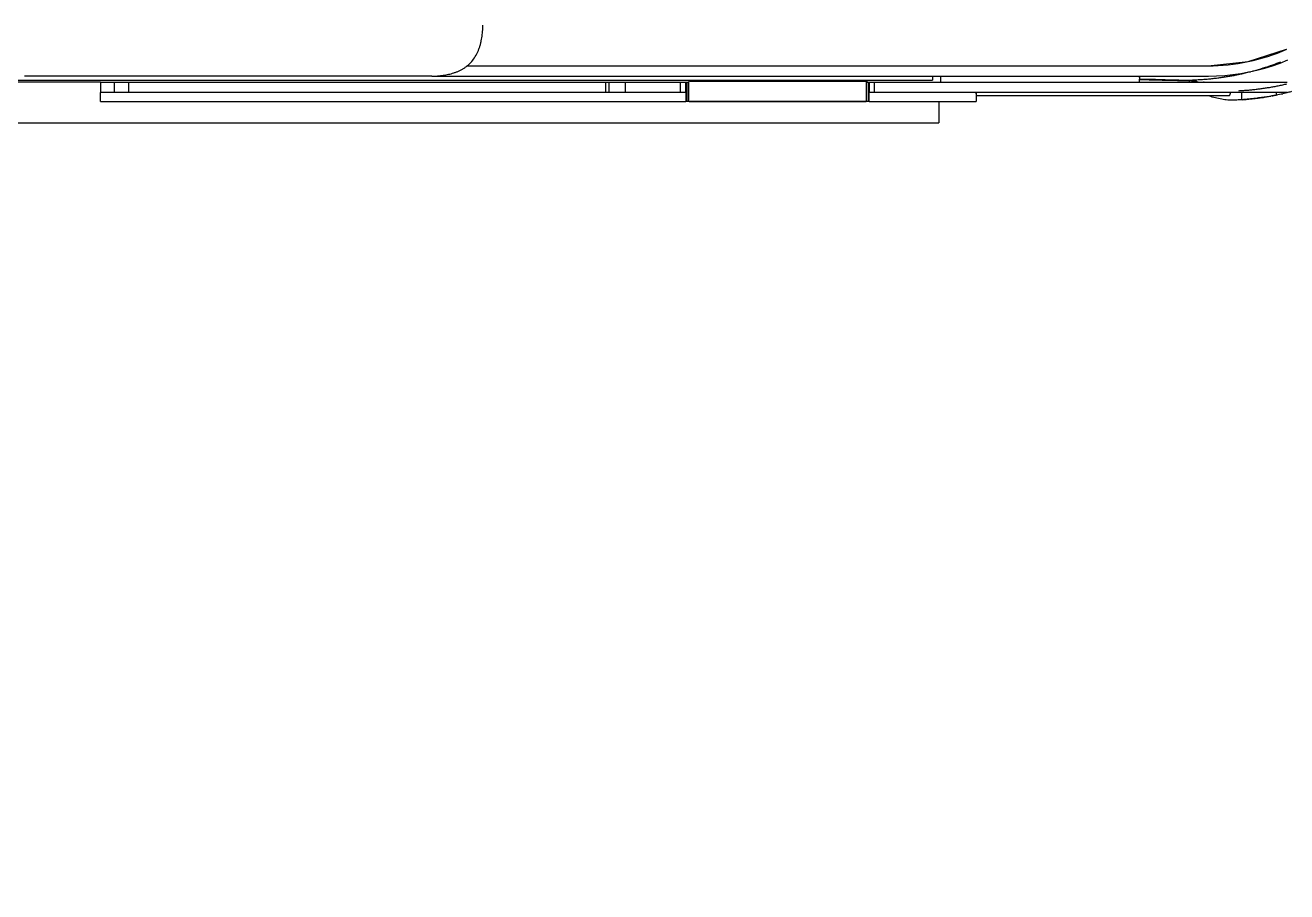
# Model space of a CAD drawing. Header units: metres. Extents: x -22.5 to 67.5, y 0 to 64.7.
# Drawn here: x 23.787 to 25.026, y 35.254 to 36.105 of the extents above; entities that cross this region are included whole.
import ezdxf

# ---------------------------------------------------------------- set-up
doc = ezdxf.new("R2010")
doc.units = ezdxf.units.M
doc.linetypes.add('XREF PB NEURO-ONCOLOGIA$0$XREF PB NEURO-ONCOLOGIA$0$Dash 1_5mm', pattern=[3, 1.5, -1.5])
doc.layers.add('XREF PB NEURO-ONCOLOGIA$0$CANCELES', color=1, linetype='Continuous')
doc.layers.add('XREF PB NEURO-ONCOLOGIA$0$EQUIPO', color=8, linetype='Continuous')

# ---------------------------------------------------------------- blocks, each defined once
blk = doc.blocks.new('*U744')
for p, q in [((-1289.1, -285.8), (-1251.4, -273.6)), ((-1257.8, -287.2), (-1250.3, -284.2)), ((-2056.7, -290), (-1328.7, -290)), ((-2056.7, -290), (-1328.7, -290)), ((-1328.7, -290), (-1328.1, -290)), ((-1328.6, -290), (-1289.2, -285.8)), ((-1296.3, -297.4), (-1288.5, -296)), ((-1288.5, -296), (-1287, -295.7)), ((-1286.6, -295.6), (-1280.7, -294.3)), ((-1280.7, -294.3), (-1272.9, -292.2)), ((-1272.9, -292.2), (-1265.3, -289.8)), ((-1265.3, -289.8), (-1257.8, -287.2)), ((-2416.4, -306), (-3052.6, -306)), ((-2919.2, -304), (-1599.2, -304)), ((-2245.5, -300), (-2490.9, -300)), ((-2416.4, -306), (-2416.4, -316)), ((-2416.4, -306), (-2403, -306)), ((-2403, -306), (-2388.9, -306)), ((-2403, -306), (-2403, -316)), ((-2388.9, -306), (-1920.2, -306)), ((-2388.9, -306), (-2388.9, -316)), ((-2141.4, -300), (-2245.5, -300)), ((-2090.9, -300), (-2141.4, -300)), ((-2090.9, -300), (-1328.6, -300)), ((-1920.2, -306), (-1916.7, -306)), ((-1920.2, -306), (-1920.2, -316)), ((-1916.7, -316), (-1916.7, -306)), ((-1916.7, -306), (-1916.7, -306)), ((-1916.7, -306), (-1901.2, -306)), ((-1901.2, -306), (-1901.2, -316)), ((-1901.2, -306), (-1901.2, -306)), ((-1901.2, -306), (-1898.6, -306)), ((-1898.6, -306), (-1846.9, -306)), ((-1846.9, -306), (-1841.4, -306)), ((-1846.9, -306), (-1846.9, -316)), ((-1841.4, -316), (-1841.4, -306)), ((-1841.4, -306), (-1840.5, -306)), ((-1840.4, -306), (-1838.4, -306)), ((-1840.4, -306), (-1840.4, -325)), ((-1838.6, -308.7), (-1838.5, -307.5)), ((-1838.6, -310), (-1838.6, -308.7)), ((-1838.5, -306.5), (-1838.4, -305.7)), ((-1838.5, -307.5), (-1838.5, -306.5)), ((-1838.4, -305.7), (-1838.2, -305.2)), ((-1838.2, -305.2), (-1838.1, -305)), ((-1751.3, -305), (-1838.1, -305)), ((-1837.1, -305), (-1750.4, -305)), ((-1664.2, -305), (-1751.3, -305)), ((-1750.4, -305), (-1663.6, -305)), ((-1664.4, -306.5), (-1664.5, -307.5)), ((-1664.5, -307.5), (-1664.5, -308.7)), ((-1664.5, -308.7), (-1664.5, -310)), ((-1664.3, -305.2), (-1664.4, -305.7)), ((-1664.4, -305.7), (-1664.4, -306.5)), ((-1664.2, -305), (-1664.3, -305.2)), ((-1663.6, -305), (-1664.2, -305)), ((-1663.7, -306), (-1662.4, -306)), ((-1663.5, -305.2), (-1663.6, -305)), ((-1663.4, -305.7), (-1663.5, -305.2)), ((-1662.4, -306), (-1662.4, -325)), ((-1662.3, -306), (-1661.4, -306)), ((-1661.4, -306), (-1661.4, -316)), ((-1661.4, -306), (-1656.6, -306)), ((-1656.6, -306), (-1260.6, -306)), ((-1656.6, -306), (-1656.6, -316)), ((-1599.2, -299.9), (-1599.2, -301)), ((-1599.2, -301), (-1599.2, -304)), ((-1591, -306), (-1591, -300.1)), ((-1396, -301.5), (-1396, -300.2)), ((-1396, -301.1), (-1396, -303.3)), ((-1396, -303.3), (-1396, -302.9)), ((-1396, -306), (-1396, -303.3)), ((-1346.7, -306), (-1346.7, -304.4)), ((-1328.6, -300), (-1328.2, -300)), ((-1328.2, -300), (-1320.2, -299.8)), ((-1320.2, -299.8), (-1312.2, -299.4)), ((-1312.2, -299.4), (-1304.3, -298.6)), ((-1304.3, -298.6), (-1296.3, -297.4)), ((-1261.7, -309.9), (-1260.7, -309.7)), ((-1260.7, -309.7), (-1259.6, -309.5)), ((-1260.6, -306), (-1250.8, -306)), ((-1259.6, -309.5), (-1258.5, -309.2)), ((-1258.5, -309.2), (-1257.4, -309)), ((-1257.4, -309), (-1256.4, -308.8)), ((-1256.4, -308.8), (-1255.3, -308.6)), ((-1255.3, -308.6), (-1254.3, -308.3)), ((-1254.3, -308.3), (-1253.2, -308.1)), ((-1253.2, -308.1), (-1252.2, -307.9)), ((-1252.2, -307.9), (-1251.1, -307.6)), ((-2403, -316), (-2416.4, -316)), ((-2416.4, -323), (-2416.4, -316)), ((-2388.9, -316), (-2403, -316)), ((-1920.2, -316), (-2388.9, -316)), ((-1916.7, -316), (-1920.2, -316)), ((-1901.2, -316), (-1916.7, -316)), ((-1916.7, -316), (-1916.7, -316)), ((-1898.6, -316), (-1901.2, -316)), ((-1901.2, -316), (-1901.2, -316)), ((-1846.9, -316), (-1898.6, -316)), ((-1841.4, -316), (-1846.9, -316)), ((-1841.4, -316), (-1841.4, -325)), ((-1838.6, -320), (-1838.6, -310)), ((-1838.6, -321.3), (-1838.6, -320)), ((-1838.5, -322.5), (-1838.6, -321.3)), ((-1664.5, -310), (-1664.5, -320)), ((-1664.5, -320), (-1664.5, -321.3)), ((-1664.5, -321.3), (-1664.5, -322.5)), ((-1656.6, -316), (-1661.4, -316)), ((-1661.4, -325), (-1661.4, -316)), ((-1260.6, -316), (-1656.6, -316)), ((-1556.3, -317), (-1556.3, -316)), ((-1556.3, -316), (-1556.3, -323)), ((-1556.3, -317.5), (-1556.3, -317)), ((-1556.3, -319), (-1307.8, -319)), ((-1306.7, -317), (-1306.7, -316)), ((-1298.3, -314.4), (-1297.3, -314.3)), ((-1297.3, -314.3), (-1296.4, -314.3)), ((-1296.4, -314.3), (-1295.4, -314.2)), ((-1295.5, -323.2), (-1295.5, -316.1)), ((-1295.4, -314.2), (-1294.5, -314.2)), ((-1294.5, -314.2), (-1293.5, -314.1)), ((-1293.5, -314.1), (-1292.5, -314)), ((-1292.5, -314), (-1291.5, -314)), ((-1291.5, -314), (-1290.5, -313.9)), ((-1290.5, -313.9), (-1289.6, -313.8)), ((-1289.6, -313.8), (-1288.6, -313.7)), ((-1288.6, -313.7), (-1287.6, -313.6)), ((-1287.6, -313.6), (-1286.6, -313.5)), ((-1286.6, -313.5), (-1285.6, -313.4)), ((-1285.6, -313.4), (-1284.6, -313.3)), ((-1284.6, -313.3), (-1283.5, -313.2)), ((-1284.4, -322.2), (-1283.4, -322.1)), ((-1283.5, -313.2), (-1282.5, -313.1)), ((-1283.4, -322.1), (-1282.4, -322)), ((-1282.5, -313.1), (-1281.5, -313)), ((-1282.4, -322), (-1281.3, -321.8)), ((-1281.5, -313), (-1280.5, -312.9)), ((-1281.3, -321.8), (-1280.3, -321.7)), ((-1280.5, -312.9), (-1279.5, -312.7)), ((-1280.3, -321.7), (-1279.3, -321.6)), ((-1279.5, -312.7), (-1278.5, -312.6)), ((-1279.3, -321.6), (-1278.3, -321.4)), ((-1278.5, -312.6), (-1277.4, -312.5)), ((-1278.3, -321.4), (-1277.3, -321.3)), ((-1277.4, -312.5), (-1276.4, -312.3)), ((-1277.3, -321.3), (-1276.3, -321.2)), ((-1276.4, -312.3), (-1275.4, -312.2)), ((-1276.3, -321.2), (-1275.2, -321)), ((-1275.4, -312.2), (-1274.4, -312)), ((-1275.2, -321), (-1274.2, -320.9)), ((-1274.4, -312), (-1273.3, -311.9)), ((-1274.2, -320.9), (-1273.2, -320.7)), ((-1273.3, -311.9), (-1272.3, -311.7)), ((-1273.2, -320.7), (-1272.2, -320.5)), ((-1272.3, -311.7), (-1271.3, -311.6)), ((-1272.2, -320.5), (-1271.1, -320.4)), ((-1271.3, -311.6), (-1270.2, -311.4)), ((-1271.1, -320.4), (-1270.1, -320.2)), ((-1270.2, -311.4), (-1269.2, -311.2)), ((-1270.1, -320.2), (-1269.1, -320)), ((-1269.2, -311.2), (-1268.1, -311.1)), ((-1269.1, -320), (-1268, -319.9)), ((-1268.1, -311.1), (-1267.1, -310.9)), ((-1268, -319.9), (-1267, -319.7)), ((-1267.1, -310.9), (-1266, -310.7)), ((-1266, -310.7), (-1264.9, -310.5)), ((-1266, -319.5), (-1264.9, -319.3)), ((-1264.9, -310.5), (-1263.9, -310.3)), ((-1264.9, -319.3), (-1263.8, -319.1)), ((-1263.9, -310.3), (-1262.8, -310.1)), ((-1263.8, -319.1), (-1262.8, -318.9)), ((-1262.8, -310.1), (-1261.7, -309.9)), ((-1262.8, -318.9), (-1261.7, -318.7)), ((-1261.8, -316.1), (-1261.8, -318.7)), ((-1261.7, -318.7), (-1260.7, -318.5)), ((-1250.8, -316), (-1260.6, -316)), ((-1256.4, -317.6), (-1255.3, -317.3)), ((-2416.4, -325), (-2416.4, -323)), ((-2416.4, -325), (-1841.3, -325)), ((-1840.5, -325), (-1841.4, -325)), ((-1838.1, -325), (-1840.4, -325)), ((-1838.5, -323.5), (-1838.5, -322.5)), ((-1838.4, -324.3), (-1838.5, -323.5)), ((-1838.2, -324.8), (-1838.4, -324.3)), ((-1838.1, -325), (-1838.2, -324.8)), ((-1838.1, -325), (-1751.3, -325)), ((-1750.4, -325), (-1837.1, -325)), ((-1751.3, -325), (-1664.2, -325)), ((-1663.6, -325), (-1750.4, -325)), ((-1664.5, -322.5), (-1664.4, -323.5)), ((-1664.4, -323.5), (-1664.4, -324.3)), ((-1664.4, -324.3), (-1664.3, -324.8)), ((-1664.3, -324.8), (-1664.2, -325)), ((-1662.4, -325), (-1663.7, -325)), ((-1661.4, -325), (-1662.3, -325)), ((-1661.5, -325), (-1556.3, -325)), ((-1592.9, -324.9), (-1592.9, -346)), ((-1556.3, -323), (-1556.3, -325)), ((-1295.2, -323.2), (-1294.2, -323.1)), ((-1294.2, -323.1), (-1293.3, -323)), ((-1293.3, -323), (-1292.3, -323)), ((-1292.3, -323), (-1291.3, -322.9)), ((-1291.3, -322.9), (-1290.3, -322.8)), ((-1290.3, -322.8), (-1289.3, -322.7)), ((-1289.3, -322.7), (-1288.4, -322.6)), ((-1288.4, -322.6), (-1287.4, -322.5)), ((-1287.4, -322.5), (-1286.4, -322.4)), ((-1286.4, -322.4), (-1285.4, -322.3)), ((-1285.4, -322.3), (-1284.4, -322.2)), ((-3052.6, -346), (-1592.9, -346))]:
    blk.add_line(p, q)
for start_param, end_param in [(3.351032, 3.560391), (3.141593, 3.350963)]:
    blk.add_ellipse((-1328.6, -100), major_axis=(0, 190), ratio=0.999962, start_param=start_param, end_param=end_param)
for points, knots in [([(-2090.9, -300), (-2087.1, -300), (-2081.6, -299.6), (-2075.3, -298.5), (-2071.8, -297.7), (-2069.6, -297), (-2067.9, -296.4), (-2066.2, -295.8), (-2064, -294.9), (-2061.5, -293.7), (-2059.2, -292.2), (-2056.9, -290.6), (-2053.9, -288.1), (-2050.6, -284.7), (-2047.9, -280.5), (-2046.1, -276.9), (-2044.9, -274.2), (-2043.8, -271.3), (-2043, -268.4), (-2042.3, -265.4), (-2041.6, -261.3), (-2041, -256.3), (-2040.8, -252.1), (-2040.9, -250)], [0, 0, 0, 0, 0.142857, 0.214286, 0.25, 0.285714, 0.303571, 0.321429, 0.357143, 0.392857, 0.428571, 0.464286, 0.5, 0.571429, 0.642857, 0.678571, 0.714286, 0.75, 0.785714, 0.821429, 0.857143, 0.928571, 1, 1, 1, 1]), ([(-1396, -302.9), (-1388.8, -303), (-1379.4, -303.2), (-1370.5, -303.5), (-1364.8, -303.7), (-1360, -303.8), (-1355.4, -303.9), (-1349.3, -304), (-1343.2, -303.8), (-1338.1, -303.5), (-1335, -303.3), (-1332.8, -303.2), (-1330.5, -303), (-1328.2, -302.8), (-1325.9, -302.6), (-1322.9, -302.2), (-1319.1, -301.8), (-1315.4, -301.3), (-1312.5, -300.9), (-1310.4, -300.5), (-1308.3, -300.2), (-1306.2, -299.9), (-1304.4, -299.5), (-1303, -299.3), (-1301.9, -299.1), (-1300.8, -298.8), (-1299.7, -298.6), (-1298.6, -298.4), (-1297.2, -298.1), (-1295.3, -297.7), (-1292.3, -297), (-1289.6, -296.3), (-1287.7, -295.8), (-1287.3, -295.7)], [-1, -1, -1, -1, -0.9795918, -0.9659864, -0.952381, -0.9387755, -0.9251701, -0.9115646, -0.8843537, -0.8707483, -0.8639456, -0.8571429, -0.8503401, -0.8435374, -0.8367347, -0.829932, -0.8163265, -0.8027211, -0.7959184, -0.7891156, -0.7823129, -0.7755102, -0.7687075, -0.7653061, -0.7619048, -0.7585034, -0.755102, -0.7517007, -0.7482993, -0.7414966, -0.7346939, -0.7210884, -0.7176871, -0.7176871, -0.7176871, -0.7176871]), ([(-1285, -295.1), (-1284.6, -295), (-1281.1, -294.1), (-1274.5, -292.1), (-1265.3, -289.1), (-1259.6, -287), (-1257.1, -286)], [-0.71088435, -0.71088435, -0.71088435, -0.71088435, -0.70748299, -0.68027211, -0.65306122, -0.63036409, -0.63036409, -0.63036409, -0.63036409]), ([(-1346.7, -304.4), (-1345.4, -304.5), (-1342.8, -304.6), (-1339.5, -305.2), (-1337.7, -305.7), (-1337, -306)], [-1, -1, -1, -1, -0.6666667, -0.3333333, -0.0336844, -0.0336844, -0.0336844, -0.0336844]), ([(-1299, -323.4), (-1300.9, -323.6), (-1304.7, -323.9), (-1312.7, -323.5), (-1320.4, -321.8), (-1326.7, -319.9), (-1328.6, -319.3)], [-1, -1, -1, -1, -0.8333333, -0.6666667, -0.3333333, -0.194119, -0.194119, -0.194119, -0.194119]), ([(-1307.8, -319), (-1307.7, -319), (-1307.6, -319), (-1307.4, -318.9), (-1307.2, -318.7), (-1307.1, -318.6), (-1307, -318.5), (-1307, -318.3), (-1306.9, -318.1), (-1306.8, -317.9), (-1306.7, -317.5), (-1306.7, -317.2), (-1306.7, -317)], [0, 0, 0, 0, 0.142857, 0.285714, 0.357143, 0.428571, 0.5, 0.571429, 0.642857, 0.714286, 0.857143, 1, 1, 1, 1])]:
    blk.add_open_spline(points, degree=3, knots=knots)
for points in [[(-1396, -303.3), (-1387.3, -303.6), (-1370.5, -304), (-1354.5, -304.3), (-1346.7, -304.4)], [(-1333.2, -305.7), (-1333, -305.6), (-1332.7, -305.6), (-1332.5, -305.6)], [(-1261.8, -318.7), (-1264.5, -319.3), (-1270.5, -320.3), (-1281.8, -322), (-1290.7, -322.8), (-1295.5, -323.2)], [(-1246.7, -315.3), (-1247.6, -315.6), (-1249.9, -316.1), (-1254.9, -317.3), (-1259.3, -318.2), (-1261.8, -318.7)], [(-1295.5, -323.2), (-1296.1, -323.2), (-1297.2, -323.3), (-1298.4, -323.3), (-1299, -323.4)]]:
    blk.add_open_spline(points, degree=3)
blk = doc.blocks.new('XREF PB NEURO-ONCOLOGIA')
at = {"layer": 'XREF PB NEURO-ONCOLOGIA$0$CANCELES', "color": 1, "linetype": 'XREF PB NEURO-ONCOLOGIA$0$XREF PB NEURO-ONCOLOGIA$0$Dash 1_5mm', "true_color": 0xff0000}
blk.add_line((2.8817, 18.9862), (1.0816, 21.1314), dxfattribs=at)
at = {"layer": 'XREF PB NEURO-ONCOLOGIA$0$EQUIPO', "xscale": 0.0009999999999940395, "yscale": 0.0009999999999940395, "zscale": 0.0009999999999940395, "rotation": 270}
blk.add_blockref('*U744', (2.8817, 18.9862), dxfattribs=at)

msp = doc.modelspace()

# ---------------------------------------------------------------- block references
at = {"rotation": 90}
msp.add_blockref('XREF PB NEURO-ONCOLOGIA', (45.2634, 33.4734), dxfattribs=at)

doc.saveas('drawing.dxf')
